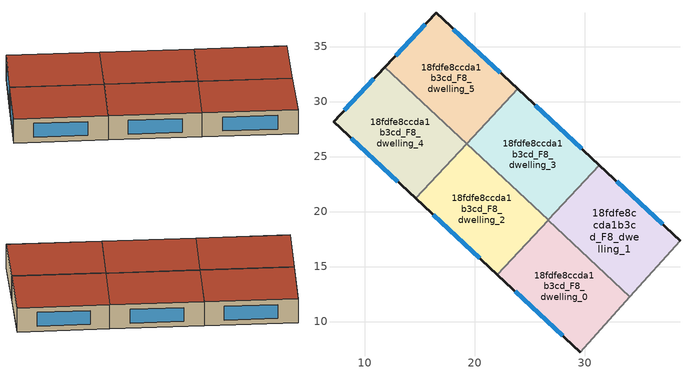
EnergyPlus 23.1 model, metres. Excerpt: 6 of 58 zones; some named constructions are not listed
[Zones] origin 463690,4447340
18fdfe8ccda1b3cd_F8_dwelling_0
 floor to 18fdfe8ccda1b3cd_F7_dwelling_0 (EU_floor_Construction): 34.11,12.25 29.62,7.21 22.06,14.26 26.67,19.2 z24
 wall outside (EU_wall_Construction): 22.06,14.26 29.62,7.21 z24:27
 wall to 18fdfe8ccda1b3cd_F8_dwelling_1 (EU_wall_Construction): 34.11,12.25 26.67,19.2 z24:27
 wall adiabatic (EU_wall_Construction): 29.62,7.21 34.11,12.25 z24:27
 wall to 18fdfe8ccda1b3cd_F8_dwelling_2 (EU_wall_Construction): 26.67,19.2 22.06,14.26 z24:27
 window (EU_Window_Construction): 23.68,12.75 28,8.72 z24.64:26.36
 roof outside (EU_roof_Construction): 29.62,7.21 34.11,12.25 26.67,19.2 22.06,14.26 z27
18fdfe8ccda1b3cd_F8_dwelling_1
 floor to 18fdfe8ccda1b3cd_F7_dwelling_1 (EU_floor_Construction): 38.67,17.37 34.11,12.25 26.67,19.2 31.34,24.21 z24
 wall outside (EU_wall_Construction): 38.67,17.37 31.34,24.21 z24:27
 wall adiabatic (EU_wall_Construction): 34.11,12.25 38.67,17.37 z24:27
 wall to 18fdfe8ccda1b3cd_F8_dwelling_3 (EU_wall_Construction): 31.34,24.21 26.7,19.23 z24:27
 wall to 18fdfe8ccda1b3cd_F8_dwelling_2 (EU_wall_Construction): 26.7,19.23 26.67,19.2 z24:27
 window (EU_Window_Construction): 37.1,18.83 32.91,22.74 z24.64:26.36
 roof outside (EU_roof_Construction): 34.11,12.25 38.67,17.37 31.34,24.21 26.67,19.2 z27
18fdfe8ccda1b3cd_F8_dwelling_2
 floor to 18fdfe8ccda1b3cd_F7_dwelling_2 (EU_floor_Construction): 26.7,19.23 22.06,14.26 14.62,21.21 19.26,26.18 z24
 wall outside (EU_wall_Construction): 14.62,21.21 22.06,14.26 z24:27
 wall to 18fdfe8ccda1b3cd_F8_dwelling_3 (EU_wall_Construction): 26.7,19.23 19.26,26.18 z24:27
 wall to 18fdfe8ccda1b3cd_F8_dwelling_4 (EU_wall_Construction): 19.26,26.17 14.62,21.21 z24:27
 window (EU_Window_Construction): 16.22,19.72 20.47,15.75 z24.64:26.36
 roof outside (EU_roof_Construction): 22.06,14.26 26.7,19.23 19.26,26.18 14.62,21.21 z27
18fdfe8ccda1b3cd_F8_dwelling_3
 floor to 18fdfe8ccda1b3cd_F7_dwelling_3 (EU_floor_Construction): 31.34,24.21 26.7,19.23 19.26,26.18 23.9,31.15 z24
 wall outside (EU_wall_Construction): 31.34,24.21 23.9,31.15 z24:27
 wall to 18fdfe8ccda1b3cd_F8_dwelling_5 (EU_wall_Construction): 23.9,31.15 19.26,26.18 z24:27
 window (EU_Window_Construction): 29.75,25.69 25.5,29.66 z24.64:26.36
 roof outside (EU_roof_Construction): 26.7,19.23 31.34,24.21 23.9,31.15 19.26,26.18 z27
18fdfe8ccda1b3cd_F8_dwelling_4
 floor to 18fdfe8ccda1b3cd_F7_dwelling_4 (EU_floor_Construction): 19.26,26.17 14.62,21.21 7.16,28.16 11.82,33.11 z24
 wall outside (EU_wall_Construction): 11.82,33.11 7.16,28.16 14.62,21.21 z24:27
 wall to 18fdfe8ccda1b3cd_F8_dwelling_5 (EU_wall_Construction): 19.26,26.17 11.82,33.11 z24:27
 window (EU_Window_Construction): 10.82,32.05 8.16,29.22 / 8.76,26.67 13.02,22.7 z24.64:26.36
 roof outside (EU_roof_Construction): 14.62,21.21 19.26,26.17 11.82,33.11 7.16,28.16 z27
18fdfe8ccda1b3cd_F8_dwelling_5
 floor to 18fdfe8ccda1b3cd_F7_dwelling_5 (EU_floor_Construction): 23.9,31.15 19.26,26.17 11.82,33.11 16.48,38.08 z24
 wall outside (EU_wall_Construction): 23.9,31.15 16.48,38.08 11.82,33.11 z24:27
 window (EU_Window_Construction): 15.48,37.01 12.82,34.18 / 22.31,32.63 18.07,36.59 z24.64:26.36
 roof outside (EU_roof_Construction): 19.26,26.17 23.9,31.15 16.48,38.08 11.82,33.11 z27
[SCHEDULE:FILE] Column Number=1; Rows to Skip at Top=0; Number of Hours of Data=8760; Column Separator=Comma; Interpolate to Timestep=No; Minutes per Item=60; Adjust Schedule for Daylight Savings=Yes
Name | File
EU_Step8_GainSchedule_18fdfe8ccda1b3cd_F3_dwelling_6_f000 | ../../schedules/18fdfe8ccda1b3cd/18fdfe8ccda1b3cd_F3_dwelling_6_f000_gain.csv
EU_Step8_GainSchedule_18fdfe8ccda1b3cd_F4_dwelling_0_f000 | ../../schedules/18fdfe8ccda1b3cd/18fdfe8ccda1b3cd_F4_dwelling_0_f000_gain.csv
EU_Step8_GainSchedule_18fdfe8ccda1b3cd_F4_dwelling_1_f000 | ../../schedules/18fdfe8ccda1b3cd/18fdfe8ccda1b3cd_F4_dwelling_1_f000_gain.csv
EU_Step8_GainSchedule_18fdfe8ccda1b3cd_F4_dwelling_2_f000 | ../../schedules/18fdfe8ccda1b3cd/18fdfe8ccda1b3cd_F4_dwelling_2_f000_gain.csv
EU_Step8_GainSchedule_18fdfe8ccda1b3cd_F4_dwelling_3_f000 | ../../schedules/18fdfe8ccda1b3cd/18fdfe8ccda1b3cd_F4_dwelling_3_f000_gain.csv
EU_Step8_GainSchedule_18fdfe8ccda1b3cd_F4_dwelling_4_f000 | ../../schedules/18fdfe8ccda1b3cd/18fdfe8ccda1b3cd_F4_dwelling_4_f000_gain.csv
EU_Step8_GainSchedule_18fdfe8ccda1b3cd_F4_dwelling_5_f000 | ../../schedules/18fdfe8ccda1b3cd/18fdfe8ccda1b3cd_F4_dwelling_5_f000_gain.csv
